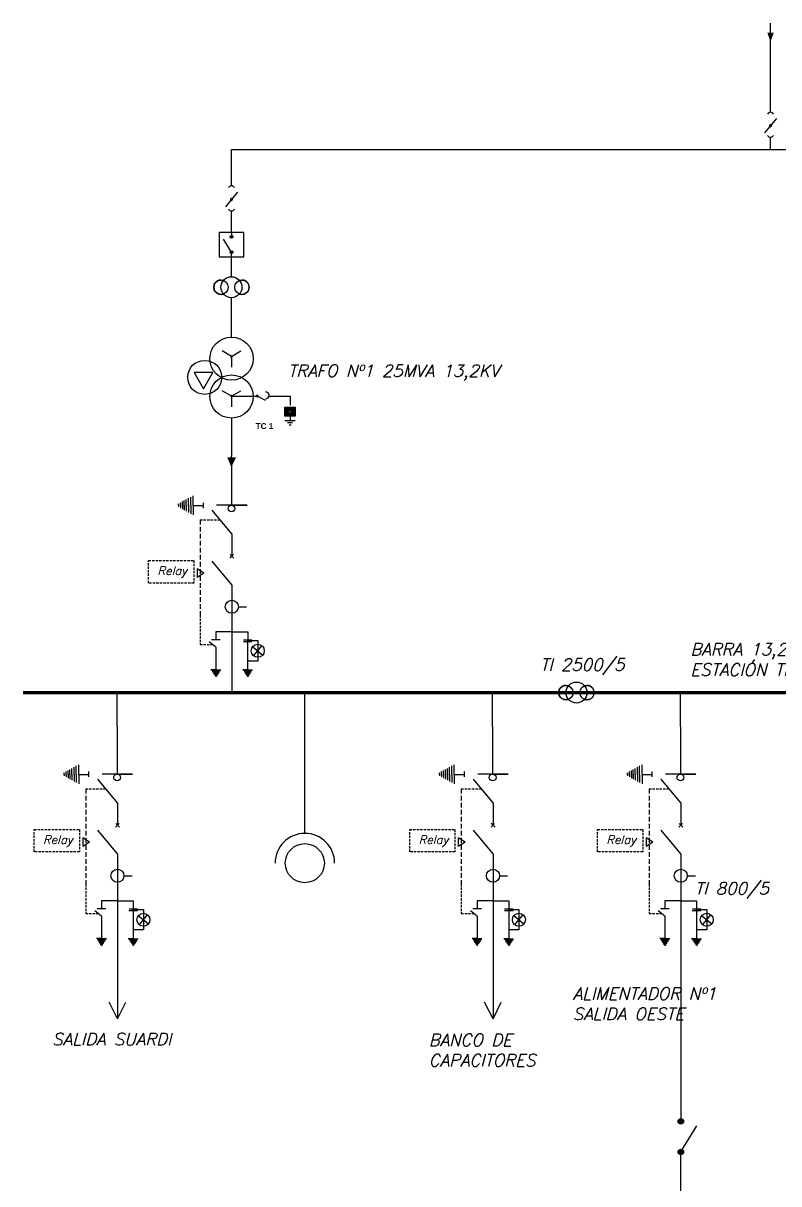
# Model space of a CAD drawing. Header units: millimetres. Extents: x 3149 to 3329, y 1359 to 1561.
# Drawn here: x 3148.5 to 3229, y 1437.3 to 1560.9 of the extents above; entities that cross this region are included whole.
import ezdxf

# ---------------------------------------------------------------- set-up
doc = ezdxf.new("R2010")
doc.units = ezdxf.units.MM
doc.linetypes.add('DASHED', pattern=[0.75, 0.5, -0.25])
doc.layers.add('DIBUJO', color=7, linetype='Continuous')
doc.layers.add('TEXTO', color=7, linetype='Continuous')
doc.layers.add('T.I.', color=90, linetype='Continuous', lineweight=25)
doc.styles.add('IRAM', font='ROMANS.SHX', dxfattribs={"oblique": 15, "height": 2.5})
doc.styles.get("Standard").update_dxf_attribs({"font": 'arial.ttf'})

msp = doc.modelspace()

# ---------------------------------------------------------------- hatches: boundary and pattern name
for points in [[(3228.09, 1558.92), (3227.76, 1559.89), (3228.44, 1559.89)], [(3170.67, 1513.6), (3170.24, 1514.65), (3171.16, 1514.65)]]:
    msp.add_hatch(color=256).paths.add_polyline_path(points)
h = msp.add_hatch(color=256)
edge = h.paths.add_edge_path()
edge.add_arc((3170.68, 1538.14), 0.148, 0, 360)
h = msp.add_hatch(color=256)
edge = h.paths.add_edge_path()
edge.add_arc((3170.68, 1536.5), 0.148, 0, 360)
h = msp.add_hatch(color=256)
h.dxf.hatch_style = 1
h.set_gradient(color1=(255, 0, 255), color2=(251, 193, 157), tint=1, name='SPHERICAL')
h.paths.add_polyline_path([(3176.38, 1520.02), (3176.38, 1519.03), (3177.46, 1519.03), (3177.46, 1520.02)])
h.paths.add_polyline_path([(3176.92, 1519.62, -1), (3176.92, 1519.36, -1)], flags=16)
h = msp.add_hatch(color=256)
edge = h.paths.add_edge_path()
edge.add_arc((3218.54, 1443.93), 0.295, 0, 360)
h = msp.add_hatch(color=256)
edge = h.paths.add_edge_path()
edge.add_arc((3218.54, 1440.66), 0.295, 0, 360)

# ---------------------------------------------------------------- linework, layer by layer
for p, q in [((3228.1, 1551.42), (3228.1, 1560.9)), ((3228.74, 1550.77), (3228.17, 1550.07)), ((3228.03, 1549.9), (3227.46, 1549.21)), ((3228.1, 1547.46), (3228.1, 1548.76)), ((3170.69, 1543.58), (3170.69, 1547.46)), ((3170.69, 1547.46), (3285.5, 1547.46)), ((3171.33, 1542.92), (3170.76, 1542.23)), ((3170.62, 1542.06), (3170.05, 1541.36)), ((3170.68, 1538.62), (3170.68, 1540.91)), ((3170.68, 1538.62), (3170.68, 1538.29)), ((3170.68, 1536.5), (3169.82, 1537.91)), ((3170.68, 1533.9), (3170.68, 1536.37)), ((3170.68, 1534.93), (3170.68, 1536.37)), ((3170.68, 1536.01), (3170.68, 1536.35)), ((3170.68, 1527.47), (3170.68, 1531.66)), ((3170.69, 1525.41), (3169.69, 1525.99)), ((3170.69, 1525.41), (3171.69, 1525.99)), ((3170.69, 1525.17), (3170.69, 1525.42)), ((3170.69, 1525.41), (3170.69, 1524.26)), ((3170.69, 1521.19), (3169.69, 1521.76)), ((3170.69, 1521.19), (3171.69, 1521.76)), ((3170.69, 1521.19), (3170.69, 1520.04)), ((3170.69, 1521.19), (3173.34, 1521.19)), ((3174.32, 1520.71), (3173.5, 1521.13)), ((3174.68, 1521.17), (3175.81, 1521.17)), ((3175.81, 1521.17), (3176.93, 1521.17)), ((3176.93, 1521.17), (3176.93, 1520.21)), ((3176.38, 1519.03), (3176.38, 1520.02)), ((3176.38, 1520.02), (3177.46, 1520.02)), ((3177.46, 1520.02), (3177.46, 1519.03)), ((3170.69, 1518.84), (3170.69, 1514.8)), ((3177.46, 1519.03), (3176.38, 1519.03)), ((3176.38, 1518.6), (3177.46, 1518.6)), ((3177.2, 1518.33), (3176.64, 1518.33)), ((3176.92, 1519.03), (3176.92, 1518.6)), ((3177.03, 1518.08), (3176.84, 1518.08)), ((3170.69, 1514.65), (3170.69, 1514.8)), ((3170.69, 1514.65), (3170.69, 1509.57)), ((3165.04, 1509.54), (3165.04, 1509.71)), ((3165.04, 1509.54), (3165.04, 1509.38)), ((3165.25, 1509.54), (3165.25, 1509.83)), ((3165.25, 1509.54), (3165.25, 1509.26)), ((3165.46, 1509.54), (3165.46, 1509.94)), ((3165.46, 1509.54), (3165.46, 1509.14)), ((3165.66, 1509.54), (3165.66, 1510.05)), ((3165.66, 1509.54), (3165.66, 1509.03)), ((3165.86, 1509.54), (3165.86, 1510.16)), ((3165.86, 1509.54), (3165.86, 1508.92)), ((3166.11, 1509.54), (3166.11, 1510.3)), ((3166.11, 1509.54), (3166.11, 1508.79)), ((3166.35, 1509.54), (3166.35, 1510.43)), ((3166.35, 1509.54), (3166.35, 1508.65)), ((3166.59, 1509.54), (3166.59, 1510.56)), ((3166.59, 1509.54), (3167.69, 1509.54)), ((3166.59, 1509.54), (3166.59, 1508.52)), ((3172.35, 1509.57), (3169.1, 1509.57)), ((3170.69, 1509.57), (3172.35, 1509.57)), ((3170.72, 1506.5), (3168.64, 1509.03)), ((3170.72, 1506.5), (3170.72, 1504.13)), ((3170.72, 1501.06), (3168.64, 1503.59)), ((3170.72, 1501.06), (3170.72, 1491.1)), ((3170.72, 1497.56), (3170.72, 1497.56)), ((3170.72, 1496.08), (3169.03, 1496.08)), ((3170.72, 1496.08), (3172.42, 1496.08)), ((3169.48, 1495.23), (3168.57, 1495.23)), ((3171.95, 1495.04), (3172.86, 1495.04)), ((3171.96, 1495.23), (3172.87, 1495.23)), ((3172.62, 1492.95), (3172.4, 1492.95)), ((3170.72, 1491.1), (3170.72, 1489.6)), ((3158.5, 1486.15, -3.3), (3158.5, 1489.6, -3.3)), ((3178.5, 1474.6, -2.42), (3178.5, 1489.6, -2.42)), ((3198.5, 1486.15, -2.18), (3198.5, 1489.6, -2.18)), ((3218.5, 1486.15), (3218.5, 1489.6)), ((3158.5, 1486, -3.3), (3158.5, 1486.15, -3.3)), ((3198.5, 1486, -2.18), (3198.5, 1486.15, -2.18)), ((3218.5, 1486), (3218.5, 1486.15)), ((3158.5, 1486, -3.3), (3158.5, 1480.92, -3.3)), ((3198.5, 1486, -2.18), (3198.5, 1480.92, -2.18)), ((3218.5, 1486), (3218.5, 1480.92)), ((3153.06, 1480.89, -3.3), (3153.06, 1481.18, -3.3)), ((3153.28, 1480.89, -3.3), (3153.28, 1481.29, -3.3)), ((3153.48, 1480.89, -3.3), (3153.48, 1481.4, -3.3)), ((3153.68, 1480.89, -3.3), (3153.68, 1481.51, -3.3)), ((3153.92, 1480.89, -3.3), (3153.92, 1481.65, -3.3)), ((3154.16, 1480.89, -3.3), (3154.16, 1481.78, -3.3)), ((3154.41, 1480.89, -3.3), (3154.41, 1481.92, -3.3)), ((3193.06, 1480.89, -2.18), (3193.06, 1481.18, -2.18)), ((3193.28, 1480.89, -2.18), (3193.28, 1481.29, -2.18)), ((3193.48, 1480.89, -2.18), (3193.48, 1481.4, -2.18)), ((3193.68, 1480.89, -2.18), (3193.68, 1481.51, -2.18)), ((3193.92, 1480.89, -2.18), (3193.92, 1481.65, -2.18)), ((3194.16, 1480.89, -2.18), (3194.16, 1481.78, -2.18)), ((3194.41, 1480.89, -2.18), (3194.41, 1481.92, -2.18)), ((3213.06, 1480.89), (3213.06, 1481.18)), ((3213.28, 1480.89), (3213.28, 1481.29)), ((3213.48, 1480.89), (3213.48, 1481.4)), ((3213.68, 1480.89), (3213.68, 1481.51)), ((3213.92, 1480.89), (3213.92, 1481.65)), ((3214.16, 1480.89), (3214.16, 1481.78)), ((3214.41, 1480.89), (3214.41, 1481.92)), ((3152.85, 1480.89, -3.3), (3152.85, 1481.06, -3.3)), ((3152.85, 1480.89, -3.3), (3152.85, 1480.73, -3.3)), ((3153.06, 1480.89, -3.3), (3153.06, 1480.61, -3.3)), ((3153.28, 1480.89, -3.3), (3153.28, 1480.49, -3.3)), ((3153.48, 1480.89, -3.3), (3153.48, 1480.38, -3.3)), ((3153.68, 1480.89, -3.3), (3153.68, 1480.27, -3.3)), ((3153.92, 1480.89, -3.3), (3153.92, 1480.14, -3.3)), ((3154.16, 1480.89, -3.3), (3154.16, 1480.01, -3.3)), ((3154.41, 1480.89, -3.3), (3155.5, 1480.89, -3.3)), ((3154.41, 1480.89, -3.3), (3154.41, 1479.87, -3.3)), ((3158.54, 1477.85, -3.3), (3156.45, 1480.38, -3.3)), ((3160.16, 1480.92, -3.3), (3156.91, 1480.92, -3.3)), ((3158.5, 1480.92, -3.3), (3160.16, 1480.92, -3.3)), ((3192.85, 1480.89, -2.18), (3192.85, 1481.06, -2.18)), ((3192.85, 1480.89, -2.18), (3192.85, 1480.73, -2.18)), ((3193.06, 1480.89, -2.18), (3193.06, 1480.61, -2.18)), ((3193.28, 1480.89, -2.18), (3193.28, 1480.49, -2.18)), ((3193.48, 1480.89, -2.18), (3193.48, 1480.38, -2.18)), ((3193.68, 1480.89, -2.18), (3193.68, 1480.27, -2.18)), ((3193.92, 1480.89, -2.18), (3193.92, 1480.14, -2.18)), ((3194.16, 1480.89, -2.18), (3194.16, 1480.01, -2.18)), ((3194.41, 1480.89, -2.18), (3195.5, 1480.89, -2.18)), ((3194.41, 1480.89, -2.18), (3194.41, 1479.87, -2.18)), ((3198.54, 1477.85, -2.18), (3196.45, 1480.38, -2.18)), ((3200.16, 1480.92, -2.18), (3196.91, 1480.92, -2.18)), ((3198.5, 1480.92, -2.18), (3200.16, 1480.92, -2.18)), ((3212.85, 1480.89), (3212.85, 1481.06)), ((3212.85, 1480.89), (3212.85, 1480.73)), ((3213.06, 1480.89), (3213.06, 1480.61)), ((3213.28, 1480.89), (3213.28, 1480.49)), ((3213.48, 1480.89), (3213.48, 1480.38)), ((3213.68, 1480.89), (3213.68, 1480.27)), ((3213.92, 1480.89), (3213.92, 1480.14)), ((3214.16, 1480.89), (3214.16, 1480.01)), ((3214.41, 1480.89), (3215.5, 1480.89)), ((3214.41, 1480.89), (3214.41, 1479.87)), ((3218.54, 1477.85), (3216.45, 1480.38)), ((3220.16, 1480.92), (3216.91, 1480.92)), ((3218.5, 1480.92), (3220.16, 1480.92)), ((3158.54, 1477.85, -3.3), (3158.54, 1475.48, -3.3)), ((3198.54, 1477.85, -2.18), (3198.54, 1475.48, -2.18)), ((3218.54, 1477.85), (3218.54, 1475.48)), ((3158.54, 1472.41, -3.3), (3156.45, 1474.94, -3.3)), ((3198.54, 1472.41, -2.18), (3196.45, 1474.94, -2.18)), ((3218.54, 1472.41), (3216.45, 1474.94)), ((3158.54, 1472.41, -3.3), (3158.54, 1462.45, -3.3)), ((3198.54, 1472.41, -2.18), (3198.54, 1462.45, -2.18)), ((3218.54, 1472.41), (3218.54, 1462.45)), ((3158.54, 1468.91, -3.3), (3158.54, 1468.91, -3.3)), ((3198.54, 1468.91, -2.18), (3198.54, 1468.91, -2.18)), ((3218.54, 1468.91), (3218.54, 1468.91)), ((3157.3, 1466.58, -3.3), (3156.38, 1466.58, -3.3)), ((3158.54, 1467.43, -3.3), (3156.84, 1467.43, -3.3)), ((3158.54, 1467.43, -3.3), (3160.23, 1467.43, -3.3)), ((3159.76, 1466.39, -3.3), (3160.67, 1466.39, -3.3)), ((3159.77, 1466.58, -3.3), (3160.69, 1466.58, -3.3)), ((3197.3, 1466.58, -2.18), (3196.38, 1466.58, -2.18)), ((3198.54, 1467.43, -2.18), (3196.84, 1467.43, -2.18)), ((3198.54, 1467.43, -2.18), (3200.23, 1467.43, -2.18)), ((3199.76, 1466.39, -2.18), (3200.67, 1466.39, -2.18)), ((3199.77, 1466.58, -2.18), (3200.69, 1466.58, -2.18)), ((3217.3, 1466.58), (3216.38, 1466.58)), ((3218.54, 1467.43), (3216.84, 1467.43)), ((3218.54, 1467.43), (3220.23, 1467.43)), ((3219.76, 1466.39), (3220.67, 1466.39)), ((3219.77, 1466.58), (3220.69, 1466.58)), ((3160.43, 1464.31, -3.3), (3160.22, 1464.31, -3.3)), ((3200.43, 1464.31, -2.18), (3200.22, 1464.31, -2.18)), ((3220.43, 1464.31), (3220.22, 1464.31)), ((3158.54, 1462.45, -3.3), (3158.54, 1454.83, -3.3)), ((3198.54, 1462.45, -2.18), (3198.54, 1454.83, -2.18)), ((3218.54, 1462.45), (3218.54, 1444.89)), ((3158.54, 1454.83, -3.3), (3157.65, 1456.62, -2.21)), ((3158.54, 1454.83, -3.3), (3159.42, 1456.62, -2.21)), ((3198.54, 1454.83, -2.18), (3197.65, 1456.62, -1.09)), ((3198.54, 1454.83, -2.18), (3199.42, 1456.62, -1.09)), ((3218.54, 1444.89), (3218.54, 1444.22)), ((3218.54, 1440.66), (3220.26, 1443.46)), ((3218.54, 1439.67), (3218.54, 1440.34)), ((3218.53, 1434.51), (3218.54, 1439.67))]:
    msp.add_line(p, q)
at = {"linetype": 'DASHED'}
for p, q in [((3167.34, 1508.01), (3167.34, 1497.85)), ((3155.16, 1479.36, -3.3), (3155.16, 1469.2, -3.3)), ((3195.16, 1479.36, -2.18), (3195.16, 1469.2, -2.18)), ((3215.16, 1479.36), (3215.16, 1469.2))]:
    msp.add_line(p, q, dxfattribs=at)
at = {"lineweight": 100}
msp.add_line((3148.5, 1489.6, -3.3), (3328.5, 1489.6), dxfattribs=at)
for points in [[(3171.99, 1538.62), (3169.38, 1538.62), (3169.38, 1536.01), (3171.99, 1536.01)], [(3167.72, 1521.96), (3168.71, 1523.69), (3166.72, 1523.69)]]:
    msp.add_lwpolyline(points, close=True)
at = {"const_width": 0.136}
for points in [[(3170.76, 1525.41, 1), (3170.62, 1525.41, 1)], [(3170.76, 1521.19, 1), (3170.62, 1521.19, 1)]]:
    msp.add_lwpolyline(points, format="xyb", close=True, dxfattribs=at)
for centre, radius in [((3170.68, 1538.14), 0.148), ((3170.68, 1536.5), 0.148), ((3169.56, 1532.78), 0.769), ((3170.68, 1532.78), 1.12), ((3170.68, 1532.78), 1.12), ((3171.8, 1532.78), 0.769), ((3170.69, 1525.17), 2.3), ((3167.83, 1523.18), 1.81), ((3170.69, 1521.14), 2.3), ((3170.69, 1509.21), 0.362), ((3170.72, 1498.74), 0.695), ((3173.48, 1494.05), 0.695), ((3158.5, 1480.56, -3.3), 0.362), ((3198.5, 1480.56, -2.18), 0.362), ((3218.5, 1480.56), 0.362), ((3178.5, 1471.43, -2.42), 2.08), ((3158.54, 1470.09, -3.3), 0.695), ((3198.54, 1470.09, -2.18), 0.695), ((3218.54, 1470.09), 0.695), ((3161.3, 1465.4, -3.3), 0.695), ((3201.3, 1465.4, -2.18), 0.695), ((3221.3, 1465.4), 0.695), ((3218.54, 1443.93), 0.295), ((3218.54, 1440.66), 0.295)]:
    msp.add_circle(centre, radius)
at = {"color": 254, "linetype": 'ByBlock', "lineweight": 30, "ltscale": 0.5}
for centre in [(3206.3, 1489.6), (3208.55, 1489.6)]:
    msp.add_circle(centre, 0.769, dxfattribs=at)
for centre, radius, start, end in [((3228.1, 1551.06), 0.358, 28.3004, 151.6996), ((3228.1, 1549.99), 0.11, 25, 205), ((3228.1, 1549.99), 0.11, 205, 25), ((3228.09, 1549.12), 0.358, 209.5023, 332.9015), ((3170.69, 1543.22), 0.358, 28.3004, 151.6996), ((3170.69, 1542.14), 0.11, 25, 205), ((3170.69, 1542.14), 0.11, 205, 25), ((3170.68, 1541.27), 0.358, 209.5023, 332.9015), ((3169.56, 1532.78), 0.769, 69.9626, 290.0374), ((3169.56, 1532.78), 0.769, 69.9626, 290.0374), ((3171.8, 1532.78), 0.769, 249.9626, 110.0374), ((3171.8, 1532.78), 0.769, 249.9626, 110.0374), ((3173.43, 1521.19), 0.0894, 90, 270), ((3173.43, 1521.19), 0.0894, 270, 90), ((3174.31, 1521.26), 0.378, 270, 90), ((3176.92, 1519.49), 0.129, 90, 270), ((3176.92, 1519.49), 0.129, 270, 90), ((3178.5, 1471.43, -2.42), 3.17, 0, 180)]:
    msp.add_arc(centre, radius, start, end)
at = {"layer": 'DIBUJO', "ltscale": 0.5}
for p, q in [((3167.69, 1509.54), (3167.69, 1509.83)), ((3167.69, 1509.26), (3167.69, 1509.54)), ((3167.03, 1502.79), (3167.03, 1501.85)), ((3167.74, 1502.32), (3167.03, 1502.79)), ((3167.74, 1502.32), (3167.03, 1501.85)), ((3171.42, 1498.74), (3172.28, 1498.74)), ((3169.03, 1496.08), (3169.03, 1495.23)), ((3172.42, 1496.08), (3172.42, 1495.23)), ((3169.03, 1494.42), (3168.32, 1495.01)), ((3172.34, 1495.14), (3173.48, 1495.14)), ((3172.4, 1495.04), (3172.4, 1492.03)), ((3172.4, 1495.04), (3172.4, 1492.03)), ((3173.48, 1495.14), (3173.48, 1492.95)), ((3169.03, 1494.42), (3169.03, 1492.03)), ((3169.03, 1494.42), (3169.03, 1492.03)), ((3172.95, 1494.49), (3174.01, 1493.6)), ((3173.04, 1493.51), (3173.48, 1494.05)), ((3173.48, 1494.05), (3173.92, 1494.58)), ((3173.48, 1492.95), (3172.62, 1492.95)), ((3169.03, 1492.03), (3168.5, 1492.03)), ((3169.03, 1492.03), (3168.5, 1492.03)), ((3169.03, 1491.94), (3168.56, 1491.94)), ((3169.03, 1491.94), (3168.56, 1491.94)), ((3169.03, 1491.82), (3168.64, 1491.82)), ((3169.03, 1491.82), (3168.64, 1491.82)), ((3169.03, 1491.69), (3168.72, 1491.69)), ((3169.03, 1491.69), (3168.72, 1491.69)), ((3169.03, 1491.63), (3168.76, 1491.63)), ((3169.03, 1491.54), (3168.82, 1491.54)), ((3169.03, 1491.43), (3168.9, 1491.43)), ((3169.03, 1491.35), (3168.95, 1491.35)), ((3169.03, 1492.03), (3169.55, 1492.03)), ((3169.03, 1492.03), (3169.55, 1492.03)), ((3169.03, 1491.94), (3169.49, 1491.94)), ((3169.03, 1491.94), (3169.49, 1491.94)), ((3169.03, 1491.82), (3169.41, 1491.82)), ((3169.03, 1491.82), (3169.41, 1491.82)), ((3169.03, 1491.69), (3169.33, 1491.69)), ((3169.03, 1491.69), (3169.33, 1491.69)), ((3169.03, 1491.63), (3169.29, 1491.63)), ((3169.03, 1491.54), (3169.23, 1491.54)), ((3169.03, 1491.43), (3169.15, 1491.43)), ((3169.03, 1491.35), (3169.1, 1491.35)), ((3172.4, 1492.03), (3171.88, 1492.03)), ((3172.4, 1492.03), (3171.88, 1492.03)), ((3172.4, 1491.94), (3171.94, 1491.94)), ((3172.4, 1491.94), (3171.94, 1491.94)), ((3172.4, 1491.82), (3172.02, 1491.82)), ((3172.4, 1491.82), (3172.02, 1491.82)), ((3172.4, 1491.69), (3172.1, 1491.69)), ((3172.4, 1491.69), (3172.1, 1491.69)), ((3172.4, 1491.63), (3172.14, 1491.63)), ((3172.4, 1491.54), (3172.2, 1491.54)), ((3172.4, 1491.43), (3172.27, 1491.43)), ((3172.4, 1491.34), (3172.33, 1491.34)), ((3172.4, 1492.03), (3172.93, 1492.03)), ((3172.4, 1492.03), (3172.93, 1492.03)), ((3172.4, 1491.94), (3172.87, 1491.94)), ((3172.4, 1491.94), (3172.87, 1491.94)), ((3172.4, 1491.82), (3172.79, 1491.82)), ((3172.4, 1491.82), (3172.79, 1491.82)), ((3172.4, 1491.69), (3172.7, 1491.69)), ((3172.4, 1491.69), (3172.7, 1491.69)), ((3172.4, 1491.63), (3172.67, 1491.63)), ((3172.4, 1491.54), (3172.61, 1491.54)), ((3172.4, 1491.43), (3172.53, 1491.43)), ((3172.4, 1491.34), (3172.48, 1491.34)), ((3155.5, 1480.89, -3.3), (3155.5, 1481.18, -3.3)), ((3195.5, 1480.89, -2.18), (3195.5, 1481.18, -2.18)), ((3215.5, 1480.89), (3215.5, 1481.18)), ((3155.5, 1480.61, -3.3), (3155.5, 1480.89, -3.3)), ((3195.5, 1480.61, -2.18), (3195.5, 1480.89, -2.18)), ((3215.5, 1480.61), (3215.5, 1480.89)), ((3154.84, 1474.14, -3.3), (3154.84, 1473.2, -3.3)), ((3155.56, 1473.67, -3.3), (3154.84, 1474.14, -3.3)), ((3194.84, 1474.14, -2.18), (3194.84, 1473.2, -2.18)), ((3195.56, 1473.67, -2.18), (3194.84, 1474.14, -2.18)), ((3214.84, 1474.14), (3214.84, 1473.2)), ((3215.56, 1473.67), (3214.84, 1474.14)), ((3155.56, 1473.67, -3.3), (3154.84, 1473.2, -3.3)), ((3195.56, 1473.67, -2.18), (3194.84, 1473.2, -2.18)), ((3215.56, 1473.67), (3214.84, 1473.2)), ((3159.23, 1470.09, -3.3), (3160.09, 1470.09, -3.3)), ((3199.23, 1470.09, -2.18), (3200.09, 1470.09, -2.18)), ((3219.23, 1470.09), (3220.09, 1470.09)), ((3156.84, 1465.77, -3.3), (3156.13, 1466.36, -3.3)), ((3156.84, 1467.43, -3.3), (3156.84, 1466.58, -3.3)), ((3160.16, 1466.49, -3.3), (3161.3, 1466.49, -3.3)), ((3160.22, 1466.39, -3.3), (3160.22, 1463.38, -3.3)), ((3160.22, 1466.39, -3.3), (3160.22, 1463.38, -3.3)), ((3160.23, 1467.43, -3.3), (3160.23, 1466.58, -3.3)), ((3161.3, 1466.49, -3.3), (3161.3, 1464.31, -3.3)), ((3196.84, 1465.77, -2.18), (3196.13, 1466.36, -2.18)), ((3196.84, 1467.43, -2.18), (3196.84, 1466.58, -2.18)), ((3200.16, 1466.49, -2.18), (3201.3, 1466.49, -2.18)), ((3200.22, 1466.39, -2.18), (3200.22, 1463.38, -2.18)), ((3200.22, 1466.39, -2.18), (3200.22, 1463.38, -2.18)), ((3200.23, 1467.43, -2.18), (3200.23, 1466.58, -2.18)), ((3201.3, 1466.49, -2.18), (3201.3, 1464.31, -2.18)), ((3216.84, 1465.77), (3216.13, 1466.36)), ((3216.84, 1467.43), (3216.84, 1466.58)), ((3220.16, 1466.49), (3221.3, 1466.49)), ((3220.22, 1466.39), (3220.22, 1463.38)), ((3220.22, 1466.39), (3220.22, 1463.38)), ((3220.23, 1467.43), (3220.23, 1466.58)), ((3221.3, 1466.49), (3221.3, 1464.31)), ((3156.84, 1465.77, -3.3), (3156.84, 1463.39, -3.3)), ((3156.84, 1465.77, -3.3), (3156.84, 1463.39, -3.3)), ((3160.76, 1465.85, -3.3), (3161.83, 1464.95, -3.3)), ((3160.85, 1464.86, -3.3), (3161.3, 1465.4, -3.3)), ((3161.3, 1465.4, -3.3), (3161.74, 1465.94, -3.3)), ((3196.84, 1465.77, -2.18), (3196.84, 1463.39, -2.18)), ((3196.84, 1465.77, -2.18), (3196.84, 1463.39, -2.18)), ((3200.76, 1465.85, -2.18), (3201.83, 1464.95, -2.18)), ((3200.85, 1464.86, -2.18), (3201.3, 1465.4, -2.18)), ((3201.3, 1465.4, -2.18), (3201.74, 1465.94, -2.18)), ((3216.84, 1465.77), (3216.84, 1463.39)), ((3216.84, 1465.77), (3216.84, 1463.39)), ((3220.76, 1465.85), (3221.83, 1464.95)), ((3220.85, 1464.86), (3221.3, 1465.4)), ((3221.3, 1465.4), (3221.74, 1465.94)), ((3161.3, 1464.31, -3.3), (3160.43, 1464.31, -3.3)), ((3201.3, 1464.31, -2.18), (3200.43, 1464.31, -2.18)), ((3221.3, 1464.31), (3220.43, 1464.31)), ((3156.84, 1463.39, -3.3), (3156.32, 1463.39, -3.3)), ((3156.84, 1463.39, -3.3), (3156.32, 1463.39, -3.3)), ((3156.84, 1463.29, -3.3), (3156.38, 1463.29, -3.3)), ((3156.84, 1463.29, -3.3), (3156.38, 1463.29, -3.3)), ((3156.84, 1463.17, -3.3), (3156.45, 1463.17, -3.3)), ((3156.84, 1463.17, -3.3), (3156.45, 1463.17, -3.3)), ((3156.84, 1463.05, -3.3), (3156.54, 1463.05, -3.3)), ((3156.84, 1463.05, -3.3), (3156.54, 1463.05, -3.3)), ((3156.84, 1462.99, -3.3), (3156.58, 1462.99, -3.3)), ((3156.84, 1462.9, -3.3), (3156.64, 1462.9, -3.3)), ((3156.84, 1462.78, -3.3), (3156.71, 1462.78, -3.3)), ((3156.84, 1462.7, -3.3), (3156.77, 1462.7, -3.3)), ((3156.84, 1463.39, -3.3), (3157.36, 1463.39, -3.3)), ((3156.84, 1463.39, -3.3), (3157.36, 1463.39, -3.3)), ((3156.84, 1463.29, -3.3), (3157.3, 1463.29, -3.3)), ((3156.84, 1463.29, -3.3), (3157.3, 1463.29, -3.3)), ((3156.84, 1463.17, -3.3), (3157.23, 1463.17, -3.3)), ((3156.84, 1463.17, -3.3), (3157.23, 1463.17, -3.3)), ((3156.84, 1463.05, -3.3), (3157.14, 1463.05, -3.3)), ((3156.84, 1463.05, -3.3), (3157.14, 1463.05, -3.3)), ((3156.84, 1462.99, -3.3), (3157.1, 1462.99, -3.3)), ((3156.84, 1462.9, -3.3), (3157.04, 1462.9, -3.3)), ((3156.84, 1462.78, -3.3), (3156.97, 1462.78, -3.3)), ((3156.84, 1462.7, -3.3), (3156.91, 1462.7, -3.3)), ((3160.22, 1463.38, -3.3), (3159.69, 1463.38, -3.3)), ((3160.22, 1463.38, -3.3), (3159.69, 1463.38, -3.3)), ((3160.22, 1463.29, -3.3), (3159.75, 1463.29, -3.3)), ((3160.22, 1463.29, -3.3), (3159.75, 1463.29, -3.3)), ((3160.22, 1463.17, -3.3), (3159.83, 1463.17, -3.3)), ((3160.22, 1463.17, -3.3), (3159.83, 1463.17, -3.3)), ((3160.22, 1463.04, -3.3), (3159.92, 1463.04, -3.3)), ((3160.22, 1463.04, -3.3), (3159.92, 1463.04, -3.3)), ((3160.22, 1462.98, -3.3), (3159.96, 1462.98, -3.3)), ((3160.22, 1462.89, -3.3), (3160.01, 1462.89, -3.3)), ((3160.22, 1462.78, -3.3), (3160.09, 1462.78, -3.3)), ((3160.22, 1462.69, -3.3), (3160.14, 1462.69, -3.3)), ((3160.22, 1463.38, -3.3), (3160.74, 1463.38, -3.3)), ((3160.22, 1463.38, -3.3), (3160.74, 1463.38, -3.3)), ((3160.22, 1463.29, -3.3), (3160.68, 1463.29, -3.3)), ((3160.22, 1463.29, -3.3), (3160.68, 1463.29, -3.3)), ((3160.22, 1463.17, -3.3), (3160.6, 1463.17, -3.3)), ((3160.22, 1463.17, -3.3), (3160.6, 1463.17, -3.3)), ((3160.22, 1463.04, -3.3), (3160.52, 1463.04, -3.3)), ((3160.22, 1463.04, -3.3), (3160.52, 1463.04, -3.3)), ((3160.22, 1462.98, -3.3), (3160.48, 1462.98, -3.3)), ((3160.22, 1462.89, -3.3), (3160.42, 1462.89, -3.3)), ((3160.22, 1462.78, -3.3), (3160.35, 1462.78, -3.3)), ((3160.22, 1462.69, -3.3), (3160.29, 1462.69, -3.3)), ((3196.84, 1463.39, -2.18), (3196.32, 1463.39, -2.18)), ((3196.84, 1463.39, -2.18), (3196.32, 1463.39, -2.18)), ((3196.84, 1463.29, -2.18), (3196.38, 1463.29, -2.18)), ((3196.84, 1463.29, -2.18), (3196.38, 1463.29, -2.18)), ((3196.84, 1463.17, -2.18), (3196.45, 1463.17, -2.18)), ((3196.84, 1463.17, -2.18), (3196.45, 1463.17, -2.18)), ((3196.84, 1463.05, -2.18), (3196.54, 1463.05, -2.18)), ((3196.84, 1463.05, -2.18), (3196.54, 1463.05, -2.18)), ((3196.84, 1462.99, -2.18), (3196.58, 1462.99, -2.18)), ((3196.84, 1462.9, -2.18), (3196.64, 1462.9, -2.18)), ((3196.84, 1462.78, -2.18), (3196.71, 1462.78, -2.18)), ((3196.84, 1462.7, -2.18), (3196.77, 1462.7, -2.18)), ((3196.84, 1463.39, -2.18), (3197.36, 1463.39, -2.18)), ((3196.84, 1463.39, -2.18), (3197.36, 1463.39, -2.18)), ((3196.84, 1463.29, -2.18), (3197.3, 1463.29, -2.18)), ((3196.84, 1463.29, -2.18), (3197.3, 1463.29, -2.18)), ((3196.84, 1463.17, -2.18), (3197.23, 1463.17, -2.18)), ((3196.84, 1463.17, -2.18), (3197.23, 1463.17, -2.18)), ((3196.84, 1463.05, -2.18), (3197.14, 1463.05, -2.18)), ((3196.84, 1463.05, -2.18), (3197.14, 1463.05, -2.18)), ((3196.84, 1462.99, -2.18), (3197.1, 1462.99, -2.18)), ((3196.84, 1462.9, -2.18), (3197.04, 1462.9, -2.18)), ((3196.84, 1462.78, -2.18), (3196.97, 1462.78, -2.18)), ((3196.84, 1462.7, -2.18), (3196.91, 1462.7, -2.18)), ((3200.22, 1463.38, -2.18), (3199.69, 1463.38, -2.18)), ((3200.22, 1463.38, -2.18), (3199.69, 1463.38, -2.18)), ((3200.22, 1463.29, -2.18), (3199.75, 1463.29, -2.18)), ((3200.22, 1463.29, -2.18), (3199.75, 1463.29, -2.18)), ((3200.22, 1463.17, -2.18), (3199.83, 1463.17, -2.18)), ((3200.22, 1463.17, -2.18), (3199.83, 1463.17, -2.18)), ((3200.22, 1463.04, -2.18), (3199.92, 1463.04, -2.18)), ((3200.22, 1463.04, -2.18), (3199.92, 1463.04, -2.18)), ((3200.22, 1462.98, -2.18), (3199.96, 1462.98, -2.18)), ((3200.22, 1462.89, -2.18), (3200.01, 1462.89, -2.18)), ((3200.22, 1462.78, -2.18), (3200.09, 1462.78, -2.18)), ((3200.22, 1462.69, -2.18), (3200.14, 1462.69, -2.18)), ((3200.22, 1463.38, -2.18), (3200.74, 1463.38, -2.18)), ((3200.22, 1463.38, -2.18), (3200.74, 1463.38, -2.18)), ((3200.22, 1463.29, -2.18), (3200.68, 1463.29, -2.18)), ((3200.22, 1463.29, -2.18), (3200.68, 1463.29, -2.18)), ((3200.22, 1463.17, -2.18), (3200.6, 1463.17, -2.18)), ((3200.22, 1463.17, -2.18), (3200.6, 1463.17, -2.18)), ((3200.22, 1463.04, -2.18), (3200.52, 1463.04, -2.18)), ((3200.22, 1463.04, -2.18), (3200.52, 1463.04, -2.18)), ((3200.22, 1462.98, -2.18), (3200.48, 1462.98, -2.18)), ((3200.22, 1462.89, -2.18), (3200.42, 1462.89, -2.18)), ((3200.22, 1462.78, -2.18), (3200.35, 1462.78, -2.18)), ((3200.22, 1462.69, -2.18), (3200.29, 1462.69, -2.18)), ((3216.84, 1463.39), (3216.32, 1463.39)), ((3216.84, 1463.39), (3216.32, 1463.39)), ((3216.84, 1463.29), (3216.38, 1463.29)), ((3216.84, 1463.29), (3216.38, 1463.29)), ((3216.84, 1463.17), (3216.45, 1463.17)), ((3216.84, 1463.17), (3216.45, 1463.17)), ((3216.84, 1463.05), (3216.54, 1463.05)), ((3216.84, 1463.05), (3216.54, 1463.05)), ((3216.84, 1462.99), (3216.58, 1462.99)), ((3216.84, 1462.9), (3216.64, 1462.9)), ((3216.84, 1462.78), (3216.71, 1462.78)), ((3216.84, 1462.7), (3216.77, 1462.7)), ((3216.84, 1463.39), (3217.36, 1463.39)), ((3216.84, 1463.39), (3217.36, 1463.39)), ((3216.84, 1463.29), (3217.3, 1463.29)), ((3216.84, 1463.29), (3217.3, 1463.29)), ((3216.84, 1463.17), (3217.23, 1463.17)), ((3216.84, 1463.17), (3217.23, 1463.17)), ((3216.84, 1463.05), (3217.14, 1463.05)), ((3216.84, 1463.05), (3217.14, 1463.05)), ((3216.84, 1462.99), (3217.1, 1462.99)), ((3216.84, 1462.9), (3217.04, 1462.9)), ((3216.84, 1462.78), (3216.97, 1462.78)), ((3216.84, 1462.7), (3216.91, 1462.7)), ((3220.22, 1463.38), (3219.69, 1463.38)), ((3220.22, 1463.38), (3219.69, 1463.38)), ((3220.22, 1463.29), (3219.75, 1463.29)), ((3220.22, 1463.29), (3219.75, 1463.29)), ((3220.22, 1463.17), (3219.83, 1463.17)), ((3220.22, 1463.17), (3219.83, 1463.17)), ((3220.22, 1463.04), (3219.92, 1463.04)), ((3220.22, 1463.04), (3219.92, 1463.04)), ((3220.22, 1462.98), (3219.96, 1462.98)), ((3220.22, 1462.89), (3220.01, 1462.89)), ((3220.22, 1462.78), (3220.09, 1462.78)), ((3220.22, 1462.69), (3220.14, 1462.69)), ((3220.22, 1463.38), (3220.74, 1463.38)), ((3220.22, 1463.38), (3220.74, 1463.38)), ((3220.22, 1463.29), (3220.68, 1463.29)), ((3220.22, 1463.29), (3220.68, 1463.29)), ((3220.22, 1463.17), (3220.6, 1463.17)), ((3220.22, 1463.17), (3220.6, 1463.17)), ((3220.22, 1463.04), (3220.52, 1463.04)), ((3220.22, 1463.04), (3220.52, 1463.04)), ((3220.22, 1462.98), (3220.48, 1462.98)), ((3220.22, 1462.89), (3220.42, 1462.89)), ((3220.22, 1462.78), (3220.35, 1462.78)), ((3220.22, 1462.69), (3220.29, 1462.69))]:
    msp.add_line(p, q, dxfattribs=at)
at = {"layer": 'DIBUJO', "linetype": 'DASHED', "ltscale": 0.5}
for p, q in [((3167.34, 1508.01), (3169.47, 1508.01)), ((3170.72, 1504.13), (3170.49, 1504.34)), ((3170.53, 1503.92), (3170.72, 1504.13)), ((3170.72, 1504.13), (3170.91, 1504.34)), ((3170.95, 1503.92), (3170.72, 1504.13)), ((3167.34, 1497.85), (3167.34, 1494.71)), ((3167.34, 1494.71), (3168.67, 1494.71)), ((3155.16, 1479.36, -3.3), (3157.29, 1479.36, -3.3)), ((3195.16, 1479.36, -2.18), (3197.29, 1479.36, -2.18)), ((3215.16, 1479.36), (3217.29, 1479.36)), ((3158.54, 1475.48, -3.3), (3158.31, 1475.69, -3.3)), ((3158.34, 1475.27, -3.3), (3158.54, 1475.48, -3.3)), ((3158.54, 1475.48, -3.3), (3158.73, 1475.69, -3.3)), ((3158.77, 1475.27, -3.3), (3158.54, 1475.48, -3.3)), ((3198.54, 1475.48, -2.18), (3198.31, 1475.69, -2.18)), ((3198.34, 1475.27, -2.18), (3198.54, 1475.48, -2.18)), ((3198.54, 1475.48, -2.18), (3198.73, 1475.69, -2.18)), ((3198.77, 1475.27, -2.18), (3198.54, 1475.48, -2.18)), ((3218.54, 1475.48), (3218.31, 1475.69)), ((3218.34, 1475.27), (3218.54, 1475.48)), ((3218.54, 1475.48), (3218.73, 1475.69)), ((3218.77, 1475.27), (3218.54, 1475.48)), ((3155.16, 1469.2, -3.3), (3155.16, 1466.06, -3.3)), ((3195.16, 1469.2, -2.18), (3195.16, 1466.06, -2.18)), ((3215.16, 1469.2), (3215.16, 1466.06)), ((3155.16, 1466.06, -3.3), (3156.49, 1466.06, -3.3)), ((3195.16, 1466.06, -2.18), (3196.49, 1466.06, -2.18)), ((3215.16, 1466.06), (3216.49, 1466.06))]:
    msp.add_line(p, q, dxfattribs=at)
for points in [[(3161.86, 1503.68), (3166.68, 1503.68), (3166.68, 1501.27), (3161.86, 1501.27)], [(3209.67, 1475.03), (3214.49, 1475.03), (3214.49, 1472.62), (3209.67, 1472.62)]]:
    msp.add_lwpolyline(points, close=True, dxfattribs=at)
for points, elevation in [([(3149.67, 1475.03), (3154.49, 1475.03), (3154.49, 1472.62), (3149.67, 1472.62)], -3.3), ([(3189.67, 1475.03), (3194.49, 1475.03), (3194.49, 1472.62), (3189.67, 1472.62)], -2.18)]:
    msp.add_lwpolyline(points, close=True, dxfattribs=dict(at, elevation=elevation))
at = {"layer": 'T.I.', "color": 254, "lineweight": 30}
msp.add_circle((3207.43, 1489.6), 1.12, dxfattribs=at)
msp.add_circle((3207.43, 1489.6), 1.12, dxfattribs=at)
for centre, start, end in [((3206.3, 1489.6), 69.9626, 290.0374), ((3206.3, 1489.6), 69.9626, 290.0374), ((3208.55, 1489.6), 249.9626, 110.0374), ((3208.55, 1489.6), 249.9626, 110.0374)]:
    msp.add_arc(centre, 0.769, start, end, dxfattribs=at)

# ---------------------------------------------------------------- texts
at = {"insert": (3176.69, 1524.53, 1.41), "char_height": 1.296, "width": 28.3136, "attachment_point": 1, "style": 'IRAM'}
msp.add_mtext('\\A1;TRAFO Nº1 25MVA 13,2KV', dxfattribs=at)
at = {"insert": (3173.26, 1518.3), "char_height": 0.6221, "attachment_point": 1}
msp.add_mtext_dynamic_manual_height_columns('{\\fArial|b1|i0|c0|p34;TC 1}', width=8.9726, gutter_width=12.5, heights=[0], dxfattribs=at)
at = {"layer": 'TEXTO', "attachment_point": 1, "style": 'IRAM'}
for s, insert, char_height in [('Relay', (3162.81, 1503.03), 0.898), ('Relay', (3150.62, 1474.38, -3.3), 0.898), ('Relay', (3190.62, 1474.38, -2.18), 0.898), ('Relay', (3210.62, 1474.38), 0.898), ('ALIMENTADOR Nº1\\PSALIDA OESTE ', (3207.03, 1458.18, 1.41), 1.296), ('SALIDA SUARDI', (3151.59, 1453.32, -1.88), 1.296), ('BANCO DE \\PCAPACITORES', (3191.68, 1453.24, -0.77), 1.296)]:
    msp.add_mtext(s, dxfattribs=dict(at, insert=insert, char_height=char_height))
at = {"layer": 'TEXTO', "char_height": 1.296, "width": 34.2168, "attachment_point": 1, "style": 'IRAM'}
for s, insert in [('BARRA 13,2 KV \\PESTACIÓN TRANSFORMADORA EPEC ', (3219.55, 1494.85, 1.41)), ('\\A1;\\PTI 2500/5', (3203.54, 1495.39, -0.77)), ('\\A1;\\PTI 800/5', (3220.03, 1471.54, 1.41))]:
    msp.add_mtext(s, dxfattribs=dict(at, insert=insert))

doc.saveas('drawing.dxf')
